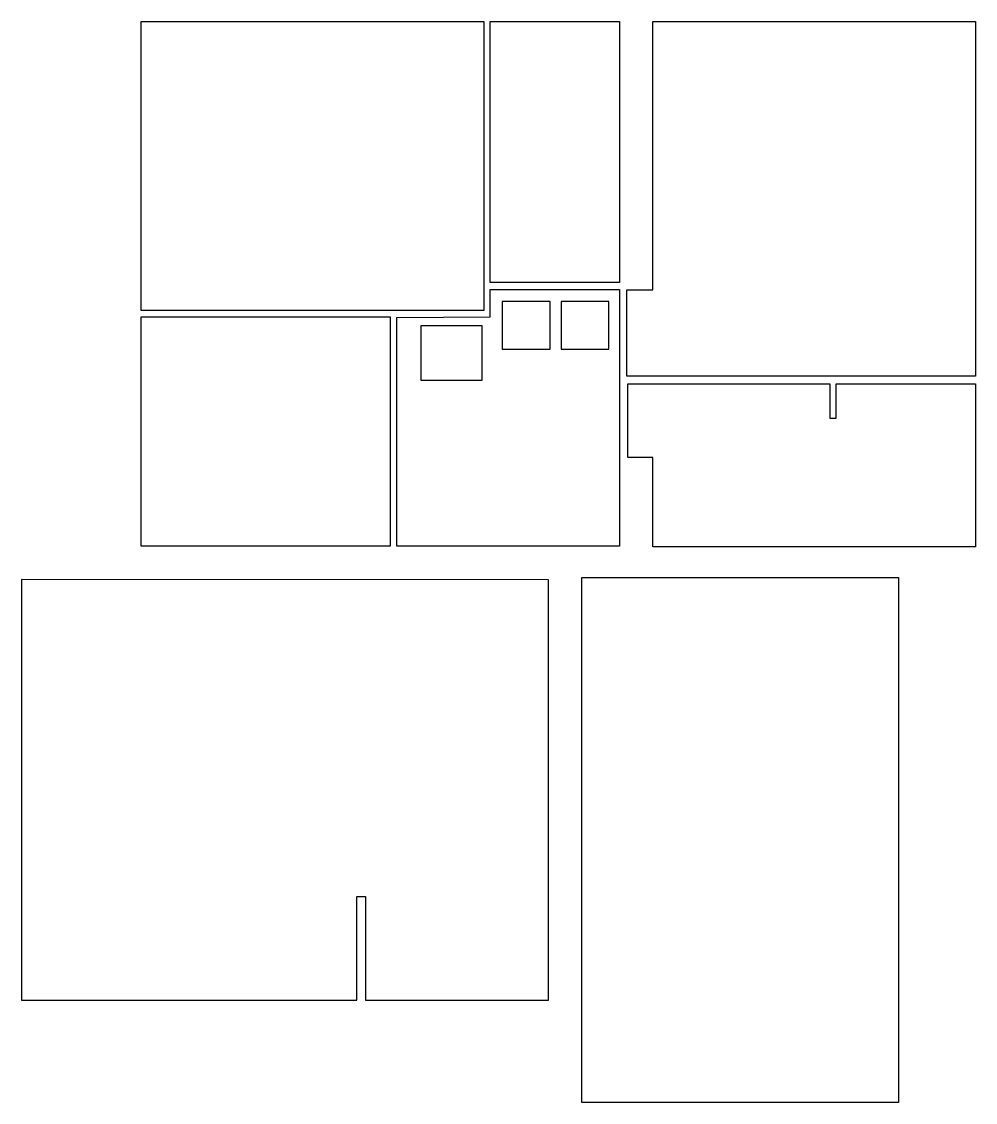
# Model space of a CAD drawing. Header units: millimetres. Extents: x 511 to 12461, y 157 to 13697.
import ezdxf

# ---------------------------------------------------------------- set-up
doc = ezdxf.new("R2010")
doc.units = ezdxf.units.MM
doc.layers.add('AREE LEONARDO', color=7, linetype='Continuous')

msp = doc.modelspace()

# ---------------------------------------------------------------- linework, layer by layer
at = {"layer": 'AREE LEONARDO', "color": 5}
for points in [[(2011, 13697), (6301, 13697), (6301, 10077), (2011, 10077)], [(8421, 13697), (12461, 13697), (12461, 9257), (8094, 9257), (8094, 10337), (8421, 10337)], [(5211, 9992), (6381, 9997), (6381, 10342), (8001, 10342), (8001, 7127), (5211, 7127)], [(2011, 9997), (5131, 9997), (5131, 7127), (2011, 7127)], [(511, 6707), (511, 1437), (4710, 1437), (4710, 2737), (4820, 2737), (4820, 1437), (7111, 1437), (7111, 3737), (7111, 6705)], [(7531, 6732), (11496, 6732), (11496, 157), (7531, 157)]]:
    msp.add_lwpolyline(points, close=True, dxfattribs=at)
at = {"layer": 'AREE LEONARDO', "color": 3}
for points in [[(6381, 13697), (8001, 13697), (8001, 10427), (6381, 10427)], [(8106, 8237), (8106, 9157), (10636, 9157), (10636, 8727), (10716, 8727), (10716, 9157), (12461, 9157), (12461, 7117), (8421, 7117), (8421, 8237)]]:
    msp.add_lwpolyline(points, close=True, dxfattribs=at)
at = {"layer": 'AREE LEONARDO', "color": 1}
for points in [[(6533, 9592), (7133, 9592), (7133, 10192), (6533, 10192)], [(7270, 9592), (7870, 9592), (7870, 10192), (7270, 10192)]]:
    msp.add_lwpolyline(points, close=True, dxfattribs=at)
at = {"layer": 'AREE LEONARDO', "color": 2}
msp.add_lwpolyline([(5512, 9205), (6282, 9205), (6282, 9885), (5512, 9885)], close=True, dxfattribs=at)

doc.saveas('drawing.dxf')
